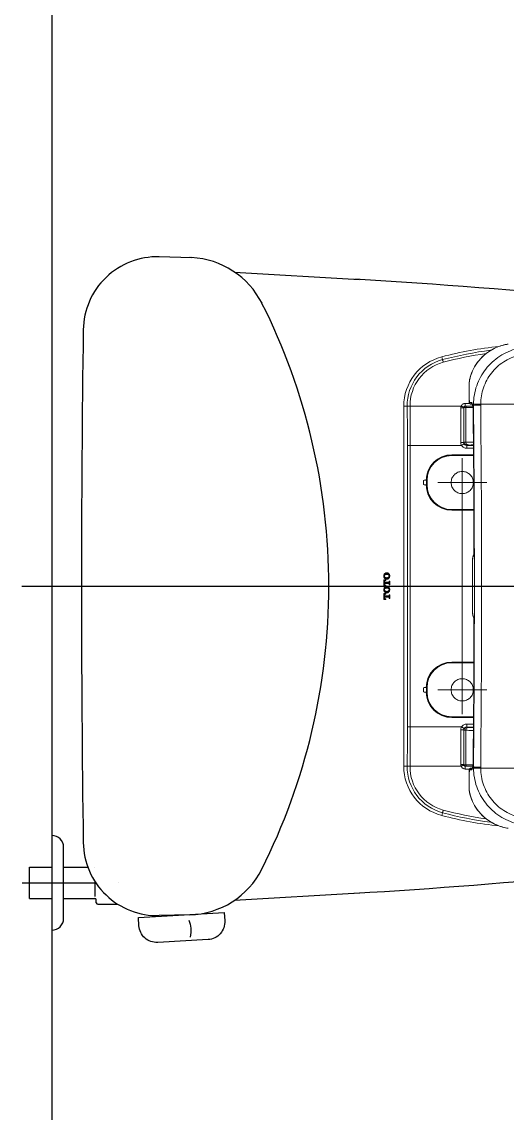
# Model space of a CAD drawing. Header units: millimetres. Extents: x 98197 to 106565, y 53890 to 60222.
# Drawn here: x 103015.8 to 103048.6, y 56477 to 56550.7 of the extents above; entities that cross this region are included whole.
import ezdxf

# ---------------------------------------------------------------- set-up
doc = ezdxf.new("R2010")
doc.units = ezdxf.units.MM
doc.header["$LTSCALE"] = 50
doc.header["$MEASUREMENT"] = 0
for name, pattern in [('CENTER', [2, 1.25, -0.25, 0.25, -0.25]), ('DOT', [0.25, 0, -0.25]), ('HIDDEN', [0.375, 0.25, -0.125])]:
    doc.linetypes.add(name, pattern=pattern)
doc.layers.get('0').update_dxf_attribs({"color": 8, "linetype": 'CONTINUOUS'})
doc.layers.add('00', color=7, linetype='DOT')

msp = doc.modelspace()

# ---------------------------------------------------------------- linework, layer by layer
for p, q in [((103017.857, 56635.566), (103017.857, 56370.566)), ((103017.857, 56536.834), (103017.857, 56485.854)), ((103027.293, 56534.756), (103025.112, 56534.815)), ((103030.198, 56533.778), (103038.629, 56533.281)), ((103015.837, 56512.566), (103094.057, 56512.566)), ((103018.657, 56490.131), (103018.657, 56494.931)), ((103016.357, 56491.481), (103016.357, 56493.581)), ((103016.357, 56493.581), (103017.857, 56493.581)), ((103018.657, 56493.581), (103020.292, 56493.581)), ((103015.857, 56492.531), (103020.829, 56492.531)), ((103020.757, 56492.64), (103020.757, 56491.598)), ((103022.357, 56492.531), (103022.357, 56492.531)), ((103022.357, 56492.531), (103022.357, 56492.531)), ((103022.357, 56492.531), (103022.357, 56492.531)), ((103022.357, 56492.531), (103022.357, 56492.531)), ((103022.357, 56492.531), (103022.357, 56492.531)), ((103022.357, 56492.531), (103022.357, 56492.531)), ((103030.198, 56491.355), (103038.629, 56491.852)), ((103016.357, 56491.481), (103017.857, 56491.481)), ((103018.657, 56491.481), (103020.757, 56491.481)), ((103020.857, 56491.181), (103020.857, 56491.381)), ((103020.957, 56491.081), (103022.324, 56491.081)), ((103027.174, 56490.373), (103025.112, 56490.318)), ((103027.174, 56490.373), (103025.112, 56490.318)), ((103027.174, 56490.373), (103025.112, 56490.318))]:
    msp.add_line(p, q)
at = {"lineweight": 13, "ltscale": 0.3}
for p, q in [((103047.471, 56528.486), (103047.433, 56528.463)), ((103047.468, 56528.505), (103047.507, 56528.51)), ((103047.471, 56528.486), (103047.471, 56528.485)), ((103047.553, 56528.534), (103047.507, 56528.508)), ((103047.507, 56528.508), (103047.508, 56528.507)), ((103048.66, 56528.917), (103048.57, 56528.902)), ((103044.176, 56528.057), (103044.226, 56527.868)), ((103046.022, 56526.239), (103046.023, 56526.253)), ((103046.022, 56526.239), (103046.022, 56524.967)), ((103046.027, 56526.332), (103046.023, 56526.253)), ((103046.029, 56526.188), (103046.028, 56526.105)), ((103046.029, 56526.253), (103046.029, 56526.188)), ((103046.03, 56526.27), (103046.029, 56526.253)), ((103046.026, 56525.575), (103046.025, 56525.481)), ((103041.607, 56524.722), (103041.842, 56524.722)), ((103041.842, 56524.722), (103041.842, 56524.717)), ((103042.036, 56524.727), (103042.036, 56524.732)), ((103045.478, 56524.727), (103042.036, 56524.727)), ((103046.036, 56524.917), (103045.757, 56524.917)), ((103045.757, 56524.727), (103045.757, 56524.917)), ((103045.757, 56524.727), (103046.271, 56524.727)), ((103046.052, 56524.967), (103046.022, 56524.967)), ((103046.053, 56524.968), (103046.154, 56524.969)), ((103046.239, 56524.867), (103046.122, 56524.867)), ((103046.154, 56524.969), (103046.183, 56524.969)), ((103046.256, 56524.807), (103046.261, 56524.786)), ((103046.267, 56524.803), (103046.261, 56524.806)), ((103046.261, 56524.786), (103046.262, 56524.781)), ((103046.262, 56524.781), (103046.269, 56524.744)), ((103046.269, 56524.744), (103046.275, 56524.704)), ((103046.275, 56524.704), (103046.28, 56524.659)), ((103046.315, 56524.841), (103046.315, 56524.85)), ((103046.318, 56524.396), (103046.315, 56524.774)), ((103049.593, 56524.867), (103046.802, 56524.867)), ((103046.803, 56524.8), (103046.802, 56524.867)), ((103045.457, 56524.617), (103045.457, 56522.278)), ((103045.657, 56524.627), (103046.284, 56524.627)), ((103045.657, 56522.278), (103045.657, 56524.627)), ((103045.667, 56522.294), (103045.667, 56524.627)), ((103045.793, 56524.627), (103045.793, 56522.3)), ((103041.86, 56522.077), (103041.86, 56503.057)), ((103041.86, 56522.077), (103045.512, 56522.077)), ((103042.053, 56503.057), (103042.053, 56522.077)), ((103045.685, 56522.177), (103045.512, 56522.077)), ((103045.793, 56522.3), (103045.667, 56522.294)), ((103045.857, 56521.878), (103045.857, 56522.094)), ((103046.316, 56522.078), (103045.857, 56522.078)), ((103045.857, 56521.878), (103046.318, 56521.878)), ((103045.99, 56522.101), (103045.864, 56522.094)), ((103046.112, 56522.303), (103046.169, 56522.304)), ((103046.169, 56522.304), (103046.228, 56522.304)), ((103046.228, 56522.304), (103046.314, 56522.304)), ((103044.857, 56521.442), (103046.257, 56521.442)), ((103044.857, 56521.422), (103046.257, 56521.422)), ((103044.857, 56521.392), (103044.857, 56521.422)), ((103044.857, 56521.392), (103046.257, 56521.392)), ((103046.257, 56521.422), (103046.257, 56521.392)), ((103042.932, 56519.667), (103042.932, 56519.467)), ((103043.132, 56519.717), (103042.982, 56519.717)), ((103043.152, 56519.417), (103043.152, 56519.717)), ((103043.152, 56519.717), (103043.182, 56519.717)), ((103043.182, 56519.417), (103043.182, 56519.717)), ((103042.982, 56519.417), (103043.132, 56519.417)), ((103043.182, 56519.417), (103043.152, 56519.417)), ((103046.257, 56517.742), (103044.857, 56517.742)), ((103044.857, 56517.712), (103044.857, 56517.742)), ((103044.857, 56517.712), (103046.257, 56517.712)), ((103046.257, 56517.692), (103044.857, 56517.692)), ((103046.257, 56517.742), (103046.257, 56517.712)), ((103046.329, 56514.648), (103046.294, 56514.575)), ((103046.337, 56514.692), (103046.302, 56514.619)), ((103046.339, 56514.698), (103046.338, 56514.694)), ((103046.34, 56514.704), (103046.339, 56514.698)), ((103046.375, 56514.769), (103046.374, 56514.836)), ((103046.375, 56514.692), (103046.375, 56514.769)), ((103046.375, 56514.619), (103046.375, 56514.692)), ((103046.255, 56514.295), (103046.256, 56513.966)), ((103046.256, 56513.966), (103046.256, 56513.541)), ((103046.256, 56513.541), (103046.257, 56513.115)), ((103046.257, 56513.115), (103046.257, 56512.69)), ((103046.257, 56512.23), (103046.256, 56511.805)), ((103046.257, 56512.69), (103046.257, 56512.23)), ((103046.257, 56512.567), (103046.259, 56512.567)), ((103046.377, 56512.567), (103046.863, 56512.567)), ((103046.256, 56511.805), (103046.256, 56511.38)), ((103046.294, 56510.558), (103046.329, 56510.485)), ((103046.298, 56510.523), (103046.302, 56510.513)), ((103046.337, 56510.441), (103046.302, 56510.514)), ((103046.337, 56510.441), (103046.337, 56510.442)), ((103046.348, 56510.376), (103046.349, 56510.365)), ((103046.351, 56510.32), (103046.351, 56510.298)), ((103046.374, 56510.297), (103046.375, 56510.364)), ((103046.375, 56510.441), (103046.375, 56510.514)), ((103046.375, 56510.364), (103046.375, 56510.441)), ((103044.857, 56507.442), (103046.257, 56507.442)), ((103044.857, 56507.422), (103046.257, 56507.422)), ((103044.857, 56507.392), (103044.857, 56507.422)), ((103044.857, 56507.392), (103046.257, 56507.392)), ((103046.257, 56507.422), (103046.257, 56507.392)), ((103042.932, 56505.667), (103042.932, 56505.467)), ((103043.132, 56505.717), (103042.982, 56505.717)), ((103043.152, 56505.417), (103043.152, 56505.717)), ((103043.152, 56505.717), (103043.182, 56505.717)), ((103043.182, 56505.417), (103043.182, 56505.717)), ((103042.982, 56505.417), (103043.132, 56505.417)), ((103043.182, 56505.417), (103043.152, 56505.417)), ((103046.257, 56503.742), (103044.857, 56503.742)), ((103044.857, 56503.712), (103044.857, 56503.742)), ((103044.857, 56503.712), (103046.257, 56503.712)), ((103046.257, 56503.692), (103044.857, 56503.692)), ((103046.257, 56503.742), (103046.257, 56503.712)), ((103045.512, 56503.057), (103041.86, 56503.057)), ((103045.512, 56503.057), (103045.685, 56502.956)), ((103045.667, 56502.839), (103045.793, 56502.833)), ((103046.318, 56503.255), (103045.857, 56503.255)), ((103045.857, 56503.039), (103045.857, 56503.255)), ((103045.857, 56503.055), (103046.316, 56503.055)), ((103045.864, 56503.039), (103045.99, 56503.033)), ((103046.169, 56502.829), (103046.112, 56502.83)), ((103046.228, 56502.829), (103046.169, 56502.829)), ((103046.314, 56502.829), (103046.228, 56502.829))]:
    msp.add_line(p, q, dxfattribs=at)
at = {"lineweight": 13}
for p, q in [((103041.607, 56524.722), (103041.607, 56500.412)), ((103045.557, 56503.917), (103045.557, 56521.216)), ((103043.917, 56519.567), (103047.216, 56519.567)), ((103043.917, 56505.567), (103047.216, 56505.567)), ((103045.457, 56502.856), (103045.457, 56500.516)), ((103045.657, 56502.855), (103045.657, 56500.507)), ((103045.667, 56500.507), (103045.667, 56502.839)), ((103045.793, 56502.833), (103045.793, 56500.507)), ((103041.842, 56500.412), (103041.607, 56500.412)), ((103041.842, 56500.416), (103041.842, 56500.412)), ((103042.036, 56500.401), (103042.036, 56500.407)), ((103042.036, 56500.407), (103045.478, 56500.407)), ((103046.284, 56500.507), (103045.657, 56500.507)), ((103046.271, 56500.407), (103045.757, 56500.407)), ((103045.757, 56500.216), (103045.757, 56500.407)), ((103046.262, 56500.352), (103046.261, 56500.347)), ((103046.28, 56500.474), (103046.275, 56500.429)), ((103046.309, 56500.356), (103046.315, 56500.359)), ((103046.315, 56500.359), (103046.318, 56500.737)), ((103046.315, 56500.351), (103046.315, 56500.359)), ((103045.757, 56500.216), (103046.036, 56500.216)), ((103046.022, 56500.167), (103046.052, 56500.167)), ((103046.022, 56498.895), (103046.022, 56500.167)), ((103046.025, 56499.666), (103046.025, 56499.652)), ((103046.025, 56499.652), (103046.026, 56499.558)), ((103046.154, 56500.164), (103046.053, 56500.165)), ((103046.122, 56500.267), (103046.239, 56500.267)), ((103046.183, 56500.164), (103046.154, 56500.164)), ((103046.232, 56500.248), (103046.23, 56500.246)), ((103046.802, 56500.267), (103046.803, 56500.333)), ((103049.593, 56500.267), (103046.803, 56500.267)), ((103046.023, 56498.88), (103046.022, 56498.895)), ((103046.023, 56498.88), (103046.027, 56498.803)), ((103046.028, 56499.028), (103046.029, 56498.945)), ((103046.029, 56498.945), (103046.029, 56498.894)), ((103046.029, 56498.894), (103046.029, 56498.88)), ((103046.029, 56498.88), (103046.03, 56498.863)), ((103044.226, 56497.265), (103044.176, 56497.076)), ((103047.432, 56496.671), (103047.471, 56496.647)), ((103047.507, 56496.623), (103047.468, 56496.628)), ((103047.471, 56496.648), (103047.471, 56496.647)), ((103047.508, 56496.626), (103047.507, 56496.625)), ((103047.507, 56496.625), (103047.553, 56496.599)), ((103048.57, 56496.231), (103048.66, 56496.216))]:
    msp.add_line(p, q, dxfattribs=at)
at = {"linetype": 'CENTER', "lineweight": 13}
for p, q in [((103043.958, 56519.567), (103047.157, 56519.567)), ((103045.557, 56503.967), (103045.557, 56507.167)), ((103043.957, 56505.567), (103047.157, 56505.567))]:
    msp.add_line(p, q, dxfattribs=at)
at = {"linetype": 'ByBlock', "lineweight": 0}
for p, q in [((103040.403, 56512.992), (103040.257, 56512.992)), ((103040.257, 56512.59), (103040.257, 56512.992)), ((103040.304, 56512.878), (103040.257, 56512.925)), ((103040.304, 56513.246), (103040.26, 56513.29)), ((103040.438, 56513.038), (103040.26, 56513.217)), ((103040.329, 56512.927), (103040.264, 56512.992)), ((103040.318, 56513.306), (103040.277, 56513.347)), ((103040.355, 56513.342), (103040.305, 56513.393)), ((103040.382, 56512.947), (103040.337, 56512.992)), ((103040.411, 56513.36), (103040.341, 56513.43)), ((103040.403, 56512.947), (103040.382, 56512.947)), ((103040.479, 56513.365), (103040.389, 56513.456)), ((103040.508, 56513.041), (103040.403, 56513.147)), ((103040.403, 56512.947), (103040.403, 56512.992)), ((103040.446, 56513.036), (103040.445, 56513.038)), ((103040.59, 56513.328), (103040.449, 56513.469)), ((103040.561, 56513.062), (103040.482, 56513.141)), ((103040.652, 56513.339), (103040.535, 56513.457)), ((103040.603, 56513.093), (103040.544, 56513.153)), ((103040.636, 56513.134), (103040.591, 56513.179)), ((103040.668, 56513.249), (103040.595, 56513.322)), ((103040.658, 56513.185), (103040.618, 56513.225)), ((103040.622, 56512.865), (103040.622, 56512.914)), ((103040.668, 56512.914), (103040.622, 56512.914)), ((103040.668, 56512.881), (103040.635, 56512.914)), ((103040.668, 56512.669), (103040.668, 56512.914)), ((103040.363, 56512.745), (103040.257, 56512.851)), ((103040.304, 56512.731), (103040.257, 56512.778)), ((103040.371, 56512.59), (103040.257, 56512.704)), ((103040.297, 56512.59), (103040.257, 56512.63)), ((103040.257, 56512.59), (103040.403, 56512.59)), ((103040.321, 56512.271), (103040.258, 56512.335)), ((103040.308, 56512.359), (103040.268, 56512.399)), ((103040.395, 56512.124), (103040.272, 56512.247)), ((103040.336, 56512.404), (103040.291, 56512.449)), ((103040.304, 56512.837), (103040.304, 56512.871)), ((103040.304, 56512.837), (103040.593, 56512.837)), ((103040.304, 56512.711), (103040.304, 56512.745)), ((103040.304, 56512.745), (103040.593, 56512.745)), ((103040.384, 56512.43), (103040.323, 56512.49)), ((103040.436, 56512.745), (103040.345, 56512.837)), ((103040.479, 56512.113), (103040.348, 56512.245)), ((103040.446, 56512.441), (103040.366, 56512.521)), ((103040.382, 56512.635), (103040.403, 56512.635)), ((103040.403, 56512.631), (103040.399, 56512.635)), ((103040.403, 56512.59), (103040.403, 56512.635)), ((103040.509, 56512.745), (103040.418, 56512.837)), ((103040.525, 56512.435), (103040.419, 56512.542)), ((103040.538, 56512.127), (103040.448, 56512.217)), ((103040.665, 56512.368), (103040.49, 56512.544)), ((103040.583, 56512.745), (103040.492, 56512.837)), ((103040.585, 56512.154), (103040.517, 56512.222)), ((103040.668, 56512.733), (103040.565, 56512.837)), ((103040.622, 56512.19), (103040.572, 56512.241)), ((103040.593, 56512.837), (103040.604, 56512.839)), ((103040.604, 56512.743), (103040.593, 56512.745)), ((103040.604, 56512.839), (103040.613, 56512.845)), ((103040.613, 56512.737), (103040.604, 56512.743)), ((103040.649, 56512.237), (103040.608, 56512.278)), ((103040.613, 56512.845), (103040.619, 56512.854)), ((103040.619, 56512.728), (103040.613, 56512.737)), ((103040.619, 56512.854), (103040.622, 56512.865)), ((103040.622, 56512.717), (103040.619, 56512.728)), ((103040.668, 56512.807), (103040.62, 56512.856)), ((103040.665, 56512.294), (103040.621, 56512.339)), ((103040.622, 56512.669), (103040.622, 56512.717)), ((103040.659, 56512.669), (103040.622, 56512.706)), ((103040.623, 56512.669), (103040.622, 56512.67)), ((103040.622, 56512.669), (103040.668, 56512.669)), ((103040.651, 56512.419), (103040.649, 56512.421)), ((103040.403, 56512.068), (103040.257, 56512.068)), ((103040.257, 56511.667), (103040.257, 56512.068)), ((103040.314, 56511.984), (103040.257, 56512.041)), ((103040.304, 56511.921), (103040.257, 56511.967)), ((103040.329, 56511.822), (103040.257, 56511.894)), ((103040.306, 56511.771), (103040.257, 56511.82)), ((103040.337, 56511.667), (103040.257, 56511.746)), ((103040.264, 56511.667), (103040.257, 56511.673)), ((103040.257, 56511.667), (103040.403, 56511.667)), ((103040.354, 56512.018), (103040.303, 56512.068)), ((103040.304, 56511.913), (103040.304, 56511.947)), ((103040.304, 56511.913), (103040.593, 56511.913)), ((103040.304, 56511.788), (103040.304, 56511.822)), ((103040.304, 56511.822), (103040.593, 56511.822)), ((103040.402, 56511.822), (103040.311, 56511.913)), ((103040.403, 56511.674), (103040.363, 56511.714)), ((103040.403, 56512.042), (103040.377, 56512.068)), ((103040.403, 56512.023), (103040.382, 56512.023)), ((103040.382, 56511.712), (103040.403, 56511.712)), ((103040.476, 56511.822), (103040.385, 56511.913)), ((103040.403, 56512.023), (103040.403, 56512.068)), ((103040.403, 56511.667), (103040.403, 56511.712)), ((103040.549, 56511.822), (103040.458, 56511.913)), ((103040.668, 56511.776), (103040.531, 56511.913)), ((103040.593, 56511.913), (103040.604, 56511.915)), ((103040.604, 56511.82), (103040.593, 56511.822)), ((103040.668, 56511.849), (103040.603, 56511.915)), ((103040.604, 56511.915), (103040.613, 56511.922)), ((103040.613, 56511.813), (103040.604, 56511.82)), ((103040.613, 56511.922), (103040.619, 56511.931)), ((103040.619, 56511.804), (103040.613, 56511.813)), ((103040.619, 56511.931), (103040.622, 56511.942)), ((103040.622, 56511.793), (103040.619, 56511.804)), ((103040.668, 56511.99), (103040.622, 56511.99)), ((103040.622, 56511.942), (103040.622, 56511.99)), ((103040.668, 56511.923), (103040.622, 56511.97)), ((103040.622, 56511.745), (103040.622, 56511.793)), ((103040.625, 56511.745), (103040.622, 56511.749)), ((103040.622, 56511.745), (103040.668, 56511.745)), ((103040.668, 56511.745), (103040.668, 56511.99))]:
    msp.add_line(p, q, dxfattribs=at)
at = {"lineweight": 13, "ltscale": 0.3}
for points in [[(103047.433, 56528.463), (103047.306, 56528.379), (103047.177, 56528.285), (103047.044, 56528.177), (103046.912, 56528.056), (103046.788, 56527.927), (103046.672, 56527.793), (103046.565, 56527.654), (103046.47, 56527.515), (103046.386, 56527.377), (103046.313, 56527.241), (103046.25, 56527.109), (103046.196, 56526.982), (103046.151, 56526.859), (103046.113, 56526.741), (103046.082, 56526.629), (103046.057, 56526.523), (103046.039, 56526.423), (103046.027, 56526.332)], [(103047.507, 56528.508), (103047.495, 56528.501), (103047.483, 56528.493), (103047.471, 56528.486)], [(103048.57, 56528.902), (103048.473, 56528.883), (103048.371, 56528.86), (103048.263, 56528.831), (103048.15, 56528.797), (103048.034, 56528.757), (103047.915, 56528.711), (103047.795, 56528.658), (103047.674, 56528.599), (103047.553, 56528.534)], [(103046.232, 56524.886), (103046.231, 56524.886), (103046.229, 56524.889), (103046.23, 56524.888), (103046.232, 56524.884), (103046.235, 56524.878), (103046.238, 56524.869), (103046.242, 56524.857), (103046.247, 56524.843), (103046.251, 56524.826), (103046.256, 56524.807)], [(103046.28, 56524.659), (103046.285, 56524.612), (103046.289, 56524.562), (103046.292, 56524.509), (103046.294, 56524.455), (103046.296, 56524.396)], [(103046.296, 56524.396), (103046.305, 56523.403), (103046.314, 56522.32), (103046.322, 56521.238), (103046.33, 56520.155), (103046.336, 56519.072), (103046.341, 56517.989), (103046.346, 56516.905), (103046.349, 56515.822), (103046.351, 56514.836)], [(103046.261, 56514.432), (103046.259, 56514.398), (103046.257, 56514.362), (103046.256, 56514.325), (103046.255, 56514.295)], [(103046.273, 56514.522), (103046.269, 56514.494), (103046.265, 56514.465), (103046.261, 56514.432)], [(103046.302, 56514.62), (103046.298, 56514.611), (103046.291, 56514.591), (103046.284, 56514.57), (103046.278, 56514.547), (103046.273, 56514.522)], [(103046.338, 56514.694), (103046.337, 56514.693), (103046.337, 56514.691), (103046.337, 56514.691)], [(103046.349, 56514.768), (103046.347, 56514.751), (103046.346, 56514.737), (103046.344, 56514.724), (103046.342, 56514.714), (103046.34, 56514.704)], [(103046.351, 56514.836), (103046.351, 56514.813), (103046.35, 56514.792), (103046.349, 56514.771), (103046.349, 56514.768)], [(103046.256, 56511.38), (103046.256, 56510.954), (103046.255, 56510.838)], [(103046.255, 56510.838), (103046.256, 56510.808), (103046.257, 56510.771), (103046.259, 56510.735), (103046.261, 56510.701)], [(103046.261, 56510.701), (103046.265, 56510.669), (103046.269, 56510.639), (103046.273, 56510.611)], [(103046.273, 56510.611), (103046.278, 56510.586), (103046.284, 56510.563), (103046.291, 56510.542), (103046.298, 56510.523)], [(103046.337, 56510.442), (103046.337, 56510.441), (103046.338, 56510.438), (103046.339, 56510.433), (103046.341, 56510.427)], [(103046.341, 56510.427), (103046.342, 56510.419), (103046.344, 56510.41), (103046.345, 56510.4), (103046.347, 56510.388), (103046.348, 56510.376)], [(103046.349, 56510.365), (103046.349, 56510.362), (103046.35, 56510.341), (103046.351, 56510.32)]]:
    msp.add_lwpolyline(points, dxfattribs=at)
at = {"lineweight": 13}
for points in [[(103046.351, 56510.297), (103046.349, 56509.311), (103046.346, 56508.228), (103046.341, 56507.144), (103046.336, 56506.061), (103046.33, 56504.978), (103046.322, 56503.895), (103046.314, 56502.813), (103046.305, 56501.73), (103046.296, 56500.737)], [(103046.275, 56500.429), (103046.269, 56500.389), (103046.262, 56500.352)], [(103046.296, 56500.737), (103046.294, 56500.678), (103046.292, 56500.624), (103046.289, 56500.571), (103046.285, 56500.521), (103046.28, 56500.474)], [(103046.242, 56500.275), (103046.238, 56500.263), (103046.234, 56500.255), (103046.232, 56500.248)], [(103046.251, 56500.306), (103046.247, 56500.29), (103046.242, 56500.275)], [(103046.261, 56500.347), (103046.256, 56500.325), (103046.251, 56500.306)], [(103046.027, 56498.803), (103046.039, 56498.713), (103046.056, 56498.614), (103046.08, 56498.509), (103046.111, 56498.397), (103046.149, 56498.28), (103046.194, 56498.157), (103046.247, 56498.03), (103046.31, 56497.898), (103046.383, 56497.761), (103046.467, 56497.623), (103046.562, 56497.483), (103046.669, 56497.343), (103046.785, 56497.209), (103046.91, 56497.08), (103047.042, 56496.958), (103047.175, 56496.85), (103047.305, 56496.755), (103047.432, 56496.671)], [(103047.471, 56496.647), (103047.483, 56496.64), (103047.495, 56496.633), (103047.507, 56496.625)], [(103047.553, 56496.599), (103047.674, 56496.534), (103047.795, 56496.475), (103047.915, 56496.422), (103048.034, 56496.376), (103048.15, 56496.336), (103048.263, 56496.302), (103048.371, 56496.273), (103048.473, 56496.25), (103048.57, 56496.231)]]:
    msp.add_lwpolyline(points, dxfattribs=at)
msp.add_lwpolyline([(103028.4, 56488.697), (103025.008, 56488.504, -0.414214), (103023.742, 56489.634), (103023.71, 56490.196), (103029.498, 56490.525), (103029.53, 56489.963, -0.414214)], format="xyb", close=True)
at = {"linetype": 'HIDDEN', "lineweight": 0, "ltscale": 30}
for centre in [(103045.557, 56519.567), (103045.557, 56505.567)]:
    msp.add_circle(centre, 0.75, dxfattribs=at)
for centre, radius, start, end in [((103024.981, 56529.816), 5, 88.49365, 179.17981), ((103024.981, 56529.816), 5, 88.49365, 179.17981), ((103024.981, 56529.816), 5, 88.49365, 179.17981), ((103027.01, 56529.106), 5.656, 88.08404, 88.33552), ((103027.01, 56529.106), 5.656, 88.08404, 88.33552), ((103027.01, 56529.106), 5.656, 88.08404, 88.33552), ((103027.017, 56529.129), 5.634, 26.82849, 87.19272), ((103015.082, 56133.975), 400, 81.8702, 86.67009), ((102993.924, 56512.581), 42.633, 359.97321, 26.60163), ((104229.919, 56512.567), 1210.061, 179.179813, 180.820194), ((102993.962, 56512.565), 42.595, 333.34921, 359.99472), ((103017.857, 56494.931), 0.8, 0, 90), ((103024.981, 56495.317), 5, 180.82019, 271.50635), ((103015.082, 56891.158), 400, 273.32991, 277.93357), ((103020.757, 56493.681), 0.1, 270, 278.51739), ((103027.027, 56495.971), 5.6, 271.50635, 333.34993), ((103020.757, 56491.381), 0.1, 0, 90), ((103020.957, 56491.181), 0.1, 180, 270), ((103017.857, 56490.131), 0.8, 270, 0)]:
    msp.add_arc(centre, radius, start, end)
at = {"lineweight": 13, "ltscale": 0.3}
for centre, radius, start, end in [((103050.562, 56503.887), 25, 95.79979, 104.8004), ((103050.563, 56504.209), 24.492, 97.25789, 104.99371), ((103049.553, 56525.038), 4.028, 120.52325, 121.12794), ((103049.021, 56526.347), 2.593, 97.81676, 99.59691), ((103045.057, 56524.722), 3.45, 104.8004, 180), ((103045.058, 56524.761), 3.216, 104.98576, 180.70992), ((103045.058, 56524.771), 3.022, 104.99734, 180.74782), ((103050.562, 56504.221), 24.297, 98.02686, 104.99549), ((103046.791, 56526.235), 0.769, 176.22518, 178.6522), ((103050.285, 56525.471), 4.263, 180.04888, 186.03567), ((103050.522, 56525.466), 4.497, 179.81591, 180.53408), ((103251.411, 56524.764), 205.387, 179.62611, 179.77383), ((103050.533, 56525.466), 4.508, 180.53405, 181.25288), ((102841.246, 56522.077), 200.614, 359.99987, 0.75394), ((102839.841, 56522.077), 202.212, 359.99973, 0.75061), ((103045.757, 56524.627), 0.1, 90, 180), ((103046.122, 56524.967), 0.1, 180, 270), ((103050.606, 56525.469), 4.581, 181.26418, 184.835), ((103050.681, 56525.474), 4.656, 184.82471, 186.24573), ((103050.438, 56525.486), 4.417, 186.01975, 186.7547), ((103045.117, 56524.572), 1.167, 11.58011, 13.26044), ((103044.545, 56521.885), 3.388, 58.49897, 59.44872), ((103050.349, 56524.799), 4.034, 179.3951, 180.35434), ((101813.31, 56512.602), 1233.553, 359.998375, 0.566589), ((101838.502, 56512.575), 1207.853, 0.107267, 0.560812), ((101842.117, 56512.568), 1204.26, 0.107891, 0.562762), ((103045.855, 56522.278), 0.397, 180.0074, 210.38796), ((103045.488, 56548.135), 25.857, 269.93139, 270.31707), ((103045.857, 56522.294), 0.199, 180.0133, 186.07998), ((103045.857, 56522.278), 0.2, 180.0024, 183.37203), ((103045.858, 56522.278), 0.201, 183.37101, 186.72675), ((103045.859, 56522.294), 0.202, 186.07404, 192.00403), ((103045.858, 56522.278), 0.2, 186.73548, 196.81527), ((103045.857, 56522.294), 0.2, 192.02001, 270.00375), ((103045.681, 56521.841), 0.454, 91.88205, 92.1234), ((103045.858, 56522.279), 0.201, 196.8496, 210.26342), ((103045.857, 56522.278), 0.2, 210.28548, 250.09415), ((103044.857, 56519.717), 1.725, 90, 180), ((103044.857, 56519.717), 1.705, 90, 180), ((103044.857, 56519.717), 1.675, 90, 180), ((103046.257, 56519.717), 1.725, 87.88336, 90), ((103046.257, 56519.717), 1.705, 87.86282, 90), ((103046.257, 56519.717), 1.675, 87.81542, 90), ((103042.982, 56519.667), 0.05, 90, 180), ((103042.982, 56519.467), 0.05, 180, 270), ((103044.857, 56519.417), 1.725, 180, 270), ((103044.857, 56519.417), 1.705, 180, 270), ((103044.857, 56519.417), 1.675, 180, 270), ((103046.257, 56519.417), 1.675, 270, 272.90537), ((103046.257, 56519.417), 1.705, 270, 272.8579), ((103046.257, 56519.417), 1.725, 270, 272.8357), ((103046.411, 56514.656), 0.0827, 154.29257, 159.53913), ((103045.544, 56514.822), 0.809, 354.46163, 355.64054), ((103045.316, 56514.834), 1.037, 359.62144, 0.0912), ((103045.486, 56510.307), 0.867, 3.82327, 4.31408), ((103044.857, 56505.717), 1.725, 90, 180), ((103044.857, 56505.717), 1.705, 90, 180), ((103044.857, 56505.717), 1.675, 90, 180), ((103046.257, 56505.717), 1.725, 87.1643, 90), ((103046.257, 56505.717), 1.705, 87.1421, 90), ((103046.257, 56505.717), 1.675, 87.09463, 90), ((103042.982, 56505.667), 0.05, 90, 180), ((103042.982, 56505.467), 0.05, 180, 270), ((103044.857, 56505.417), 1.725, 180, 270), ((103044.857, 56505.417), 1.705, 180, 270), ((103044.857, 56505.417), 1.675, 180, 270), ((103046.257, 56505.417), 1.675, 270, 272.18458), ((103046.257, 56505.417), 1.705, 270, 272.13718), ((103046.257, 56505.417), 1.725, 270, 272.11663), ((103045.855, 56502.855), 0.397, 149.61204, 179.9926), ((103045.859, 56502.855), 0.201, 163.2195, 179.95548), ((103045.856, 56502.839), 0.198, 175.56725, 179.99233), ((103045.857, 56502.839), 0.2, 90.00023, 175.60745), ((103045.858, 56502.854), 0.201, 149.73658, 163.1504), ((103045.857, 56502.855), 0.2, 109.90585, 149.71452)]:
    msp.add_arc(centre, radius, start, end, dxfattribs=at)
at = {"lineweight": 13}
for centre, radius, start, end in [((101807.448, 56512.56), 1239.415, 359.434754, 0.000282), ((101837.75, 56512.563), 1208.605, 359.439329, 359.892592), ((101842.847, 56512.561), 1203.529, 359.4371, 359.892247), ((102841.61, 56503.054), 200.25, 359.24538, 0.00081), ((102839.728, 56503.056), 202.325, 359.2496, 0.00006), ((103045.057, 56500.412), 3.45, 180, 255.1996), ((103045.058, 56500.372), 3.216, 179.29008, 255.01424), ((103045.058, 56500.362), 3.022, 179.25218, 255.00266), ((103045.757, 56500.507), 0.1, 180, 270), ((103044.549, 56503.241), 3.379, 300.43187, 301.38283), ((103050.349, 56500.335), 4.034, 179.76557, 180.72481), ((103046.122, 56500.167), 0.1, 90, 180), ((103050.227, 56499.665), 4.205, 174.68572, 179.98605), ((103050.529, 56499.667), 4.504, 178.74681, 180.01529), ((103050.606, 56499.664), 4.581, 175.165, 178.73582), ((103050.414, 56499.65), 4.392, 173.24325, 174.7184), ((103050.679, 56499.659), 4.654, 174.46565, 175.17547), ((103050.683, 56499.659), 4.658, 173.75444, 174.46568), ((103046.285, 56500.167), 0.102, 165.25692, 181.65546), ((103046.285, 56500.167), 0.102, 149.49837, 165.23558), ((103045.046, 56500.577), 1.24, 346.78885, 348.37059), ((103045.075, 56500.57), 1.21, 348.41393, 349.35711), ((103046.746, 56498.897), 0.723, 181.28411, 182.60901), ((103247.237, 56500.347), 201.213, 180.22464, 180.37543), ((103050.562, 56520.912), 24.297, 255.00451, 261.97291), ((103050.562, 56521.247), 25, 255.1996, 264.20017), ((103050.562, 56520.922), 24.491, 255.00608, 262.74206), ((103049.553, 56500.096), 4.028, 238.87206, 239.47675)]:
    msp.add_arc(centre, radius, start, end, dxfattribs=at)
at = {"linetype": 'ByBlock', "lineweight": 0}
for centre, major_axis, start_param, end_param in [((103040.505, 56513.255), (0.248, 0), 2.859057, 3.15154), ((103040.505, 56513.251), (0.248, 0), 3.131738, 3.424184), ((103040.502, 56513.256), (0.245, 0), 2.563839, 2.859106), ((103040.502, 56513.25), (-0.245, 0), 0.282539, 0.577753), ((103040.466, 56513.279), (0.201, 0), 2.236602, 2.564209), ((103040.466, 56513.227), (0.201, 0), 3.718812, 4.046604), ((103040.413, 56513.255), (0.109, 0), 2.853869, 3.157026), ((103040.413, 56513.251), (-0.109, 0), 6.267838, 6.571024), ((103040.385, 56512.871), (-0.0813, 0), 5.975056, 6.282293), ((103040.411, 56513.255), (-0.107, 0), 5.688291, 5.99517), ((103040.411, 56513.251), (-0.107, 0), 0.288126, 0.594999), ((103040.384, 56512.871), (-0.0802, 0), 5.664091, 5.974853), ((103040.383, 56512.872), (-0.0789, 0), 5.350033, 5.664162), ((103040.41, 56513.256), (0.106, 0), 2.236653, 2.546777), ((103040.41, 56513.25), (-0.106, 0), 0.594921, 0.90502), ((103040.382, 56512.873), (0.0776, 0), 1.890812, 2.208381), ((103040.464, 56513.282), (-0.197, 0), 5.046607, 5.378115), ((103040.464, 56513.224), (0.197, 0), 4.046639, 4.378158), ((103040.409, 56513.257), (0.104, 0), 1.923278, 2.236533), ((103040.409, 56513.249), (0.104, 0), 4.046713, 4.360002), ((103040.382, 56512.874), (-0.0768, 0), 4.712499, 5.032231), ((103040.463, 56513.116), (0.261, 0), 1.571037, 1.922241), ((103040.463, 56513.389), (-0.26, 0), 1.218618, 1.570788), ((103040.463, 56513.283), (0.195, 0), 1.570869, 1.90482), ((103040.463, 56513.222), (0.195, 0), 4.378352, 4.712317), ((103040.463, 56513.283), (-0.195, 0), 4.37826, 4.712211), ((103040.463, 56513.116), (0.261, 0), 1.219564, 1.570349), ((103040.463, 56513.389), (-0.261, 0), 1.571011, 1.922762), ((103040.463, 56513.222), (-0.195, 0), 1.570974, 1.904939), ((103040.462, 56513.282), (0.197, 0), 0.904966, 1.236474), ((103040.462, 56513.224), (0.197, 0), 5.046725, 5.378243), ((103040.517, 56513.257), (0.104, 0), 0.905024, 1.218692), ((103040.517, 56513.249), (0.104, 0), 5.064399, 5.378101), ((103040.516, 56513.256), (-0.106, 0), 3.736449, 4.046594), ((103040.516, 56513.25), (-0.106, 0), 2.23651, 2.546631), ((103040.459, 56513.278), (-0.202, 0), 3.720285, 4.046006), ((103040.459, 56513.228), (-0.202, 0), 2.237158, 2.563065), ((103040.514, 56513.255), (-0.107, 0), 3.429628, 3.736528), ((103040.514, 56513.251), (-0.107, 0), 2.546553, 2.853448), ((103040.513, 56513.255), (0.109, 0), 6.266912, 6.57121), ((103040.513, 56513.251), (0.109, 0), 5.995046, 6.299372), ((103040.422, 56513.256), (-0.246, 0), 3.424443, 3.718013), ((103040.422, 56513.25), (0.246, 0), 5.706765, 6.000283), ((103040.42, 56513.255), (-0.248, 0), 3.132029, 3.423949), ((103040.42, 56513.251), (0.248, 0), 6.000774, 6.292656), ((103040.505, 56512.332), (0.248, 0), 2.859012, 3.151464), ((103040.505, 56512.327), (0.248, 0), 3.131721, 3.424174), ((103040.502, 56512.332), (-0.245, 0), 5.705432, 6.000656), ((103040.502, 56512.326), (-0.245, 0), 0.282529, 0.577753), ((103040.466, 56512.355), (0.201, 0), 2.236607, 2.56424), ((103040.466, 56512.303), (-0.201, 0), 0.577219, 0.905012), ((103040.385, 56512.711), (-0.0813, 0), 0.001107, 0.308297), ((103040.413, 56512.331), (0.109, 0), 2.853823, 3.156982), ((103040.413, 56512.328), (0.109, 0), 3.126176, 3.429339), ((103040.384, 56512.711), (-0.0802, 0), 0.3085, 0.619218), ((103040.411, 56512.331), (-0.107, 0), 5.688259, 5.995127), ((103040.411, 56512.327), (-0.107, 0), 0.288038, 0.594915), ((103040.383, 56512.71), (0.0789, 0), 3.760739, 4.074825), ((103040.41, 56512.332), (0.106, 0), 2.236634, 2.546744), ((103040.41, 56512.326), (0.106, 0), 3.73643, 4.046548), ((103040.382, 56512.709), (0.0776, 0), 4.074885, 4.392413), ((103040.464, 56512.358), (0.197, 0), 1.905021, 2.236533), ((103040.464, 56512.301), (0.197, 0), 4.046639, 4.378158), ((103040.409, 56512.333), (-0.104, 0), 5.064861, 5.378108), ((103040.409, 56512.325), (0.104, 0), 4.046665, 4.359926), ((103040.382, 56512.709), (0.0768, 0), 4.392587, 4.712279), ((103040.463, 56512.194), (-0.26, 0), 4.712376, 5.064639), ((103040.463, 56512.465), (0.26, 0), 4.360066, 4.712425), ((103040.463, 56512.36), (0.195, 0), 1.570869, 1.904827), ((103040.463, 56512.36), (0.195, 0), 1.236661, 1.570618), ((103040.463, 56512.193), (-0.261, 0), 4.360351, 4.712196), ((103040.463, 56512.465), (-0.26, 0), 1.570966, 1.922907), ((103040.462, 56512.358), (-0.197, 0), 4.046548, 4.37806), ((103040.462, 56512.301), (-0.197, 0), 1.905132, 2.23665), ((103040.517, 56512.334), (0.104, 0), 0.905041, 1.218702), ((103040.517, 56512.325), (0.104, 0), 5.064474, 5.378149), ((103040.516, 56512.332), (0.106, 0), 0.594889, 0.905021), ((103040.516, 56512.326), (0.106, 0), 5.378167, 5.688308), ((103040.459, 56512.354), (-0.202, 0), 3.720255, 4.046002), ((103040.459, 56512.304), (0.202, 0), 5.37875, 5.704657), ((103040.514, 56512.331), (-0.107, 0), 3.429671, 3.73656), ((103040.514, 56512.327), (0.107, 0), 5.688229, 5.995128), ((103040.513, 56512.331), (-0.109, 0), 3.125364, 3.429663), ((103040.513, 56512.328), (0.109, 0), 5.995138, 6.299441), ((103040.422, 56512.332), (0.246, 0), 0.282893, 0.576421), ((103040.422, 56512.327), (0.246, 0), 5.706765, 6.000292), ((103040.42, 56512.332), (-0.248, 0), 3.132105, 3.423994), ((103040.42, 56512.327), (-0.248, 0), 2.859191, 3.15108), ((103040.385, 56511.947), (-0.0814, 0), 5.974897, 6.282079), ((103040.385, 56511.788), (0.0813, 0), 3.142728, 3.449912), ((103040.384, 56511.948), (-0.0802, 0), 5.663982, 5.974694), ((103040.384, 56511.787), (-0.0802, 0), 0.308523, 0.619235), ((103040.383, 56511.948), (-0.0789, 0), 5.349967, 5.664053), ((103040.383, 56511.787), (0.0789, 0), 3.760756, 4.074837), ((103040.382, 56511.949), (-0.0776, 0), 5.032375, 5.349908), ((103040.382, 56511.786), (0.0776, 0), 4.074897, 4.392419), ((103040.382, 56511.95), (0.0768, 0), 1.570906, 1.890608), ((103040.382, 56511.785), (0.0768, 0), 4.392593, 4.712279), ((103040.463, 56512.299), (0.195, 0), 4.378352, 4.712317), ((103040.463, 56512.299), (-0.195, 0), 1.570974, 1.904939)]:
    msp.add_ellipse(centre, major_axis=major_axis, ratio=0.955025, start_param=start_param, end_param=end_param, dxfattribs=at)
at = {"lineweight": 13, "ltscale": 0.3}
for points, knots in [([(103047.471, 56528.485), (103047.272, 56528.365), (103046.911, 56528.087), (103046.489, 56527.58), (103046.245, 56527.12), (103046.115, 56526.754), (103046.07, 56526.574), (103046.054, 56526.486)], [0, 0, 0, 0, 0.277159, 0.537415, 0.779669, 0.893053, 1, 1, 1, 1]), ([(103046.315, 56524.85), (103046.318, 56525.063), (103046.357, 56525.491), (103046.519, 56526.114), (103046.779, 56526.704), (103047.133, 56527.243), (103047.571, 56527.717), (103048.081, 56528.113), (103048.649, 56528.42), (103049.056, 56528.561), (103049.264, 56528.614)], [0, 0, 0, 0, 0.124785, 0.249579, 0.374546, 0.499445, 0.624728, 0.749483, 0.874816, 1, 1, 1, 1]), ([(103048.589, 56528.904), (103048.505, 56528.89), (103048.129, 56528.809), (103047.767, 56528.66), (103047.508, 56528.507)], [0, 0, 0, 0, 0.220009, 1, 1, 1, 1]), ([(103044.276, 56527.691), (103044.266, 56527.728), (103044.249, 56527.787), (103044.233, 56527.846), (103044.226, 56527.868)], [0, 0, 0, 0, 0.631437, 1, 1, 1, 1]), ([(103049.384, 56528.169), (103049.202, 56528.121), (103048.845, 56528), (103048.346, 56527.731), (103047.899, 56527.384), (103047.515, 56526.969), (103047.205, 56526.496), (103046.978, 56525.978), (103046.837, 56525.43), (103046.806, 56525.054), (103046.803, 56524.867)], [0, 0, 0, 0, 0.125113, 0.250177, 0.375216, 0.500199, 0.625149, 0.750111, 0.875041, 1, 1, 1, 1]), ([(103046.024, 56526.285), (103046.025, 56526.295), (103046.028, 56526.335), (103046.034, 56526.375), (103046.039, 56526.406)], [0, 0, 0, 0, 0.235718, 1, 1, 1, 1]), ([(103046.039, 56526.392), (103046.038, 56526.381), (103046.033, 56526.341), (103046.03, 56526.3), (103046.03, 56526.27)], [0, 0, 0, 0, 0.267854, 1, 1, 1, 1]), ([(103046.054, 56526.486), (103046.052, 56526.478), (103046.047, 56526.447), (103046.042, 56526.416), (103046.039, 56526.392)], [0, 0, 0, 0, 0.256786, 1, 1, 1, 1]), ([(103041.842, 56524.722), (103041.851, 56524.723), (103041.875, 56524.725), (103041.918, 56524.728), (103041.974, 56524.73), (103042.015, 56524.731), (103042.036, 56524.731)], [0, 0, 0, 0, 0.134751, 0.370528, 0.676532, 1, 1, 1, 1]), ([(103042.036, 56524.727), (103042.014, 56524.726), (103041.974, 56524.725), (103041.918, 56524.723), (103041.875, 56524.721), (103041.851, 56524.718), (103041.842, 56524.717)], [0, 0, 0, 0, 0.332276, 0.629404, 0.860066, 1, 1, 1, 1]), ([(103045.757, 56524.917), (103045.728, 56524.917), (103045.668, 56524.908), (103045.586, 56524.868), (103045.519, 56524.807), (103045.489, 56524.754), (103045.478, 56524.727)], [0, 0, 0, 0, 0.250103, 0.50016, 0.75013, 1, 1, 1, 1]), ([(103045.664, 56524.663), (103045.664, 56524.663), (103045.662, 56524.663), (103045.66, 56524.663), (103045.655, 56524.664), (103045.646, 56524.666), (103045.63, 56524.671), (103045.607, 56524.679), (103045.579, 56524.688), (103045.548, 56524.7), (103045.514, 56524.713), (103045.49, 56524.722), (103045.478, 56524.727)], [0, 0, 0, 0, 0.006558, 0.021515, 0.045534, 0.07859, 0.170585, 0.294294, 0.445031, 0.617282, 0.804842, 1, 1, 1, 1]), ([(103045.667, 56524.627), (103045.667, 56524.64), (103045.672, 56524.666), (103045.694, 56524.699), (103045.726, 56524.721), (103045.752, 56524.727), (103045.765, 56524.727)], [0, 0, 0, 0, 0.251765, 0.5025, 0.75177, 1, 1, 1, 1]), ([(103045.892, 56524.727), (103045.879, 56524.727), (103045.853, 56524.721), (103045.82, 56524.699), (103045.799, 56524.666), (103045.793, 56524.64), (103045.793, 56524.627)], [0, 0, 0, 0, 0.24823, 0.4975, 0.748235, 1, 1, 1, 1]), ([(103046.053, 56524.968), (103046.052, 56524.942), (103046.073, 56524.889), (103046.126, 56524.867), (103046.151, 56524.867)], [0, 0, 0, 0, 0.503215, 1, 1, 1, 1]), ([(103046.154, 56524.969), (103046.154, 56524.957), (103046.161, 56524.933), (103046.187, 56524.897), (103046.217, 56524.88), (103046.236, 56524.873)], [0, 0, 0, 0, 0.277812, 0.531206, 1, 1, 1, 1]), ([(103046.183, 56524.969), (103046.192, 56524.969), (103046.207, 56524.959), (103046.22, 56524.939), (103046.226, 56524.925), (103046.229, 56524.918)], [0, 0, 0, 0, 0.378119, 0.652607, 1, 1, 1, 1]), ([(103046.183, 56524.969), (103046.183, 56524.952), (103046.191, 56524.915), (103046.218, 56524.888), (103046.234, 56524.879)], [0, 0, 0, 0, 0.484304, 1, 1, 1, 1]), ([(103046.229, 56524.918), (103046.232, 56524.912), (103046.241, 56524.887), (103046.248, 56524.86), (103046.253, 56524.839)], [0, 0, 0, 0, 0.215137, 1, 1, 1, 1]), ([(103046.261, 56524.806), (103046.262, 56524.8), (103046.267, 56524.774), (103046.271, 56524.749), (103046.274, 56524.729)], [0, 0, 0, 0, 0.236271, 1, 1, 1, 1]), ([(103046.274, 56524.729), (103046.275, 56524.722), (103046.279, 56524.693), (103046.282, 56524.665), (103046.285, 56524.643)], [0, 0, 0, 0, 0.239936, 1, 1, 1, 1]), ([(103046.315, 56524.85), (103046.322, 56524.851), (103046.342, 56524.854), (103046.399, 56524.86), (103046.5, 56524.864), (103046.643, 56524.867), (103046.748, 56524.867), (103046.803, 56524.867)], [0, 0, 0, 0, 0.045921, 0.120409, 0.353195, 0.666289, 1, 1, 1, 1]), ([(103046.315, 56524.774), (103046.317, 56524.774), (103046.328, 56524.777), (103046.339, 56524.778), (103046.348, 56524.78)], [0, 0, 0, 0, 0.183909, 1, 1, 1, 1]), ([(103046.348, 56524.78), (103046.374, 56524.783), (103046.435, 56524.788), (103046.586, 56524.796), (103046.712, 56524.799), (103046.803, 56524.8)], [0, 0, 0, 0, 0.167896, 0.403801, 1, 1, 1, 1]), ([(103045.457, 56524.617), (103045.47, 56524.617), (103045.496, 56524.617), (103045.533, 56524.618), (103045.567, 56524.619), (103045.597, 56524.62), (103045.622, 56524.621), (103045.638, 56524.622), (103045.648, 56524.624), (103045.653, 56524.625), (103045.656, 56524.625), (103045.657, 56524.626), (103045.657, 56524.627)], [0, 0, 0, 0, 0.194154, 0.3812, 0.55337, 0.704363, 0.828476, 0.920902, 0.954134, 0.978289, 0.993351, 1, 1, 1, 1]), ([(103046.285, 56524.643), (103046.286, 56524.623), (103046.294, 56524.542), (103046.297, 56524.459), (103046.297, 56524.397)], [0, 0, 0, 0, 0.237758, 1, 1, 1, 1]), ([(103046.296, 56524.396), (103046.296, 56524.396), (103046.296, 56524.397), (103046.297, 56524.397), (103046.297, 56524.397)], [0, 0, 0, 0, 0.314601, 1, 1, 1, 1]), ([(103045.512, 56522.077), (103045.53, 56522.047), (103045.572, 56521.991), (103045.656, 56521.927), (103045.753, 56521.887), (103045.823, 56521.878), (103045.857, 56521.878)], [0, 0, 0, 0, 0.25, 0.5, 0.75, 1, 1, 1, 1]), ([(103045.657, 56522.278), (103045.657, 56522.278), (103045.657, 56522.278), (103045.656, 56522.278), (103045.653, 56522.278), (103045.651, 56522.278), (103045.647, 56522.278), (103045.64, 56522.278), (103045.635, 56522.278), (103045.632, 56522.278)], [0, 0, 0, 0, 0.016165, 0.064156, 0.143693, 0.254448, 0.396086, 0.568134, 1, 1, 1, 1]), ([(103045.657, 56522.294), (103045.657, 56522.294), (103045.658, 56522.294), (103045.659, 56522.294), (103045.662, 56522.294), (103045.664, 56522.294), (103045.665, 56522.294)], [0, 0, 0, 0, 0.065073, 0.252885, 0.564608, 1, 1, 1, 1]), ([(103045.864, 56522.094), (103045.838, 56522.094), (103045.786, 56522.105), (103045.721, 56522.149), (103045.677, 56522.216), (103045.667, 56522.268), (103045.667, 56522.294)], [0, 0, 0, 0, 0.248197, 0.497433, 0.748193, 1, 1, 1, 1]), ([(103045.793, 56522.3), (103045.807, 56522.301), (103045.844, 56522.302), (103045.95, 56522.303), (103046.042, 56522.303), (103046.112, 56522.303)], [0, 0, 0, 0, 0.127595, 0.343525, 1, 1, 1, 1]), ([(103045.793, 56522.3), (103045.794, 56522.276), (103045.803, 56522.223), (103045.847, 56522.155), (103045.914, 56522.111), (103045.966, 56522.101), (103045.99, 56522.101)], [0, 0, 0, 0, 0.241776, 0.502489, 0.761629, 1, 1, 1, 1]), ([(103045.864, 56522.094), (103045.863, 56522.094), (103045.861, 56522.094), (103045.859, 56522.094), (103045.858, 56522.094), (103045.857, 56522.094), (103045.857, 56522.094)], [0, 0, 0, 0, 0.434019, 0.745126, 0.933071, 1, 1, 1, 1]), ([(103045.99, 56522.101), (103046.004, 56522.101), (103046.041, 56522.102), (103046.11, 56522.103), (103046.205, 56522.103), (103046.277, 56522.104), (103046.316, 56522.104)], [0, 0, 0, 0, 0.122048, 0.340389, 0.63999, 1, 1, 1, 1]), ([(103046.257, 56514.295), (103046.257, 56514.312), (103046.258, 56514.377), (103046.263, 56514.441), (103046.271, 56514.488)], [0, 0, 0, 0, 0.269236, 1, 1, 1, 1]), ([(103046.271, 56514.488), (103046.273, 56514.505), (103046.279, 56514.535), (103046.288, 56514.564), (103046.294, 56514.575)], [0, 0, 0, 0, 0.577747, 1, 1, 1, 1]), ([(103046.329, 56514.648), (103046.335, 56514.66), (103046.343, 56514.693), (103046.347, 56514.725), (103046.349, 56514.744)], [0, 0, 0, 0, 0.406789, 1, 1, 1, 1]), ([(103046.351, 56514.836), (103046.351, 56514.836), (103046.352, 56514.836), (103046.353, 56514.836), (103046.353, 56514.836)], [0, 0, 0, 0, 0.251241, 1, 1, 1, 1]), ([(103046.351, 56514.761), (103046.351, 56514.766), (103046.352, 56514.788), (103046.353, 56514.811), (103046.353, 56514.827)], [0, 0, 0, 0, 0.242577, 1, 1, 1, 1]), ([(103046.257, 56514.295), (103046.257, 56514.295), (103046.256, 56514.295), (103046.255, 56514.295), (103046.255, 56514.295)], [0, 0, 0, 0, 0.749229, 1, 1, 1, 1]), ([(103046.255, 56510.838), (103046.255, 56510.838), (103046.256, 56510.839), (103046.257, 56510.838), (103046.257, 56510.838)], [0, 0, 0, 0, 0.249816, 1, 1, 1, 1]), ([(103046.27, 56510.646), (103046.268, 56510.66), (103046.26, 56510.724), (103046.257, 56510.788), (103046.257, 56510.838)], [0, 0, 0, 0, 0.223616, 1, 1, 1, 1]), ([(103046.288, 56510.571), (103046.286, 56510.576), (103046.279, 56510.6), (103046.274, 56510.626), (103046.27, 56510.646)], [0, 0, 0, 0, 0.20655, 1, 1, 1, 1]), ([(103046.345, 56510.419), (103046.345, 56510.425), (103046.341, 56510.444), (103046.337, 56510.464), (103046.332, 56510.477)], [0, 0, 0, 0, 0.296298, 1, 1, 1, 1]), ([(103046.351, 56510.372), (103046.35, 56510.376), (103046.349, 56510.392), (103046.347, 56510.408), (103046.345, 56510.419)], [0, 0, 0, 0, 0.262648, 1, 1, 1, 1]), ([(103046.353, 56510.297), (103046.353, 56510.303), (103046.353, 56510.325), (103046.352, 56510.348), (103046.351, 56510.365)], [0, 0, 0, 0, 0.254314, 1, 1, 1, 1]), ([(103046.351, 56510.297), (103046.351, 56510.297), (103046.352, 56510.297), (103046.353, 56510.297), (103046.353, 56510.297)], [0, 0, 0, 0, 0.251713, 1, 1, 1, 1]), ([(103045.457, 56502.856), (103045.47, 56502.856), (103045.496, 56502.856), (103045.533, 56502.855), (103045.567, 56502.855), (103045.593, 56502.855), (103045.612, 56502.855), (103045.623, 56502.855), (103045.633, 56502.855), (103045.642, 56502.855), (103045.648, 56502.855), (103045.653, 56502.855), (103045.655, 56502.855), (103045.656, 56502.855), (103045.657, 56502.855), (103045.657, 56502.855), (103045.657, 56502.855)], [0, 0, 0, 0, 0.194921, 0.382689, 0.555486, 0.706965, 0.772896, 0.831367, 0.881819, 0.923805, 0.956886, 0.980722, 0.989119, 0.995142, 0.998773, 1, 1, 1, 1]), ([(103045.857, 56503.255), (103045.823, 56503.255), (103045.753, 56503.246), (103045.656, 56503.206), (103045.572, 56503.142), (103045.53, 56503.086), (103045.512, 56503.057)], [0, 0, 0, 0, 0.25, 0.5, 0.75, 1, 1, 1, 1]), ([(103045.667, 56502.839), (103045.665, 56502.839), (103045.663, 56502.839), (103045.66, 56502.839), (103045.659, 56502.839), (103045.657, 56502.839), (103045.657, 56502.839)], [0, 0, 0, 0, 0.435575, 0.747528, 0.935398, 1, 1, 1, 1]), ([(103045.667, 56502.839), (103045.667, 56502.865), (103045.677, 56502.917), (103045.721, 56502.984), (103045.786, 56503.028), (103045.838, 56503.039), (103045.864, 56503.039)], [0, 0, 0, 0, 0.25172, 0.502412, 0.751717, 1, 1, 1, 1]), ([(103045.99, 56503.033), (103045.966, 56503.032), (103045.914, 56503.022), (103045.847, 56502.978), (103045.803, 56502.91), (103045.794, 56502.857), (103045.793, 56502.833)], [0, 0, 0, 0, 0.238371, 0.497511, 0.758224, 1, 1, 1, 1]), ([(103046.112, 56502.83), (103046.042, 56502.83), (103045.95, 56502.83), (103045.844, 56502.831), (103045.807, 56502.832), (103045.793, 56502.833)], [0, 0, 0, 0, 0.656475, 0.872405, 1, 1, 1, 1]), ([(103045.857, 56503.039), (103045.857, 56503.039), (103045.858, 56503.039), (103045.859, 56503.039), (103045.861, 56503.039), (103045.863, 56503.039), (103045.864, 56503.039)], [0, 0, 0, 0, 0.066929, 0.254874, 0.565981, 1, 1, 1, 1]), ([(103046.316, 56503.029), (103046.277, 56503.029), (103046.205, 56503.03), (103046.11, 56503.03), (103046.041, 56503.031), (103046.004, 56503.032), (103045.99, 56503.033)], [0, 0, 0, 0, 0.36001, 0.659611, 0.877952, 1, 1, 1, 1])]:
    msp.add_open_spline(points, degree=3, knots=knots, dxfattribs=at)
for points in [[(103046.022, 56526.239), (103046.022, 56526.249), (103046.025, 56526.26), (103046.03, 56526.27)], [(103046.022, 56525.467), (103046.022, 56525.472), (103046.024, 56525.477), (103046.025, 56525.481)], [(103045.457, 56524.617), (103045.457, 56524.654), (103045.465, 56524.692), (103045.478, 56524.727)], [(103046.261, 56524.786), (103046.259, 56524.792), (103046.259, 56524.799), (103046.261, 56524.806)], [(103045.789, 56522.09), (103045.811, 56522.082), (103045.834, 56522.078), (103045.857, 56522.078)], [(103046.294, 56514.575), (103046.293, 56514.59), (103046.295, 56514.606), (103046.302, 56514.619)], [(103046.329, 56514.648), (103046.328, 56514.66), (103046.33, 56514.673), (103046.334, 56514.685)], [(103046.349, 56514.768), (103046.349, 56514.766), (103046.349, 56514.763), (103046.351, 56514.761)], [(103046.377, 56512.567), (103046.377, 56513.251), (103046.376, 56513.935), (103046.375, 56514.619)], [(103046.259, 56512.567), (103046.259, 56513.143), (103046.258, 56513.719), (103046.257, 56514.295)], [(103046.257, 56510.838), (103046.258, 56511.414), (103046.259, 56511.99), (103046.259, 56512.567)], [(103046.375, 56510.514), (103046.376, 56511.198), (103046.377, 56511.882), (103046.377, 56512.567)], [(103046.294, 56510.558), (103046.292, 56510.562), (103046.29, 56510.566), (103046.288, 56510.571)], [(103046.302, 56510.514), (103046.295, 56510.527), (103046.293, 56510.543), (103046.294, 56510.558)], [(103046.337, 56510.441), (103046.331, 56510.455), (103046.328, 56510.47), (103046.329, 56510.485)], [(103046.332, 56510.477), (103046.331, 56510.48), (103046.33, 56510.482), (103046.329, 56510.485)], [(103046.351, 56510.372), (103046.349, 56510.37), (103046.349, 56510.367), (103046.349, 56510.365)], [(103045.857, 56503.055), (103045.834, 56503.055), (103045.811, 56503.051), (103045.789, 56503.043)]]:
    msp.add_open_spline(points, degree=3, dxfattribs=at)
at = {"lineweight": 13}
for points, knots in [([(103041.842, 56500.416), (103041.851, 56500.415), (103041.875, 56500.412), (103041.918, 56500.41), (103041.974, 56500.408), (103042.014, 56500.407), (103042.036, 56500.407)], [0, 0, 0, 0, 0.139887, 0.370458, 0.66765, 1, 1, 1, 1]), ([(103042.036, 56500.402), (103042.015, 56500.402), (103041.974, 56500.403), (103041.918, 56500.405), (103041.875, 56500.408), (103041.851, 56500.41), (103041.842, 56500.412)], [0, 0, 0, 0, 0.323468, 0.629472, 0.865249, 1, 1, 1, 1]), ([(103045.657, 56500.507), (103045.657, 56500.507), (103045.656, 56500.508), (103045.653, 56500.509), (103045.648, 56500.509), (103045.638, 56500.511), (103045.622, 56500.512), (103045.597, 56500.513), (103045.567, 56500.514), (103045.533, 56500.515), (103045.496, 56500.516), (103045.47, 56500.516), (103045.457, 56500.516)], [0, 0, 0, 0, 0.006646, 0.021697, 0.045837, 0.079045, 0.171396, 0.295463, 0.446438, 0.618673, 0.805816, 1, 1, 1, 1]), ([(103045.664, 56500.47), (103045.664, 56500.47), (103045.662, 56500.47), (103045.66, 56500.47), (103045.655, 56500.469), (103045.646, 56500.467), (103045.63, 56500.462), (103045.607, 56500.454), (103045.579, 56500.445), (103045.548, 56500.433), (103045.514, 56500.42), (103045.49, 56500.411), (103045.478, 56500.407)], [0, 0, 0, 0, 0.006558, 0.021515, 0.045534, 0.07859, 0.170585, 0.294294, 0.445031, 0.617282, 0.804842, 1, 1, 1, 1]), ([(103045.478, 56500.407), (103045.489, 56500.379), (103045.519, 56500.326), (103045.586, 56500.265), (103045.668, 56500.225), (103045.728, 56500.216), (103045.757, 56500.216)], [0, 0, 0, 0, 0.249887, 0.499864, 0.749914, 1, 1, 1, 1]), ([(103045.765, 56500.407), (103045.752, 56500.407), (103045.726, 56500.412), (103045.694, 56500.434), (103045.672, 56500.467), (103045.667, 56500.494), (103045.667, 56500.507)], [0, 0, 0, 0, 0.24823, 0.4975, 0.748235, 1, 1, 1, 1]), ([(103045.793, 56500.507), (103045.793, 56500.494), (103045.799, 56500.467), (103045.82, 56500.434), (103045.853, 56500.412), (103045.879, 56500.407), (103045.892, 56500.407)], [0, 0, 0, 0, 0.251765, 0.5025, 0.75177, 1, 1, 1, 1]), ([(103046.285, 56500.49), (103046.283, 56500.477), (103046.278, 56500.429), (103046.271, 56500.381), (103046.264, 56500.347)], [0, 0, 0, 0, 0.268852, 1, 1, 1, 1]), ([(103046.297, 56500.736), (103046.297, 56500.715), (103046.295, 56500.633), (103046.291, 56500.551), (103046.285, 56500.49)], [0, 0, 0, 0, 0.25912, 1, 1, 1, 1]), ([(103046.296, 56500.737), (103046.296, 56500.737), (103046.296, 56500.736), (103046.297, 56500.736), (103046.297, 56500.736)], [0, 0, 0, 0, 0.314608, 1, 1, 1, 1]), ([(103046.803, 56500.333), (103046.747, 56500.334), (103046.641, 56500.336), (103046.515, 56500.341), (103046.429, 56500.346), (103046.379, 56500.35), (103046.343, 56500.354), (103046.322, 56500.357), (103046.315, 56500.359)], [0, 0, 0, 0, 0.344, 0.647251, 0.772261, 0.874626, 0.951226, 1, 1, 1, 1]), ([(103046.151, 56500.267), (103046.126, 56500.267), (103046.073, 56500.245), (103046.053, 56500.192), (103046.053, 56500.167)], [0, 0, 0, 0, 0.496732, 1, 1, 1, 1]), ([(103046.154, 56500.164), (103046.154, 56500.176), (103046.16, 56500.2), (103046.187, 56500.236), (103046.217, 56500.253), (103046.236, 56500.26)], [0, 0, 0, 0, 0.278366, 0.530686, 1, 1, 1, 1]), ([(103046.221, 56500.197), (103046.218, 56500.192), (103046.21, 56500.177), (103046.195, 56500.164), (103046.183, 56500.164)], [0, 0, 0, 0, 0.333102, 1, 1, 1, 1]), ([(103046.229, 56500.215), (103046.229, 56500.214), (103046.226, 56500.207), (103046.223, 56500.201), (103046.221, 56500.197)], [0, 0, 0, 0, 0.265986, 1, 1, 1, 1]), ([(103046.253, 56500.294), (103046.251, 56500.286), (103046.245, 56500.26), (103046.237, 56500.233), (103046.229, 56500.215)], [0, 0, 0, 0, 0.283939, 1, 1, 1, 1]), ([(103049.264, 56496.519), (103049.056, 56496.572), (103048.649, 56496.713), (103048.081, 56497.02), (103047.571, 56497.416), (103047.133, 56497.89), (103046.779, 56498.429), (103046.519, 56499.019), (103046.357, 56499.642), (103046.318, 56500.07), (103046.315, 56500.283)], [0, 0, 0, 0, 0.125184, 0.250517, 0.375272, 0.500555, 0.625454, 0.750421, 0.875215, 1, 1, 1, 1]), ([(103046.803, 56500.267), (103046.748, 56500.266), (103046.643, 56500.266), (103046.5, 56500.269), (103046.399, 56500.273), (103046.342, 56500.279), (103046.322, 56500.282), (103046.315, 56500.283)], [0, 0, 0, 0, 0.333711, 0.646805, 0.879591, 0.954079, 1, 1, 1, 1]), ([(103046.803, 56500.267), (103046.807, 56500.079), (103046.837, 56499.703), (103046.978, 56499.155), (103047.205, 56498.637), (103047.515, 56498.164), (103047.899, 56497.749), (103048.346, 56497.402), (103048.845, 56497.133), (103049.202, 56497.012), (103049.384, 56496.964)], [0, 0, 0, 0, 0.124965, 0.249893, 0.37486, 0.499807, 0.624788, 0.749825, 0.874886, 1, 1, 1, 1]), ([(103046.039, 56498.727), (103046.037, 56498.739), (103046.03, 56498.784), (103046.025, 56498.83), (103046.023, 56498.864)], [0, 0, 0, 0, 0.265909, 1, 1, 1, 1]), ([(103046.03, 56498.863), (103046.03, 56498.854), (103046.031, 56498.813), (103046.035, 56498.772), (103046.039, 56498.741)], [0, 0, 0, 0, 0.231146, 1, 1, 1, 1]), ([(103046.039, 56498.741), (103046.04, 56498.733), (103046.044, 56498.702), (103046.05, 56498.671), (103046.054, 56498.647)], [0, 0, 0, 0, 0.242619, 1, 1, 1, 1]), ([(103046.054, 56498.647), (103046.07, 56498.559), (103046.115, 56498.379), (103046.245, 56498.013), (103046.49, 56497.553), (103046.911, 56497.046), (103047.272, 56496.768), (103047.471, 56496.648)], [0, 0, 0, 0, 0.106951, 0.220337, 0.462591, 0.722846, 1, 1, 1, 1]), ([(103044.226, 56497.265), (103044.233, 56497.287), (103044.249, 56497.346), (103044.266, 56497.405), (103044.276, 56497.442)], [0, 0, 0, 0, 0.368568, 1, 1, 1, 1]), ([(103047.508, 56496.626), (103047.598, 56496.573), (103047.94, 56496.394), (103048.313, 56496.275), (103048.589, 56496.229)], [0, 0, 0, 0, 0.272375, 1, 1, 1, 1])]:
    msp.add_open_spline(points, degree=3, knots=knots, dxfattribs=at)
for points in [[(103045.478, 56500.407), (103045.465, 56500.441), (103045.457, 56500.479), (103045.457, 56500.516)], [(103046.025, 56499.652), (103046.024, 56499.657), (103046.022, 56499.661), (103046.022, 56499.666)], [(103046.234, 56500.254), (103046.219, 56500.246), (103046.206, 56500.233), (103046.197, 56500.218)], [(103046.261, 56500.347), (103046.259, 56500.341), (103046.259, 56500.334), (103046.261, 56500.327)], [(103046.03, 56498.863), (103046.025, 56498.873), (103046.022, 56498.884), (103046.022, 56498.895)]]:
    msp.add_open_spline(points, degree=3, dxfattribs=at)
msp.add_spline([(103027.116, 56490.005), (103027.246, 56489.462), (103027.194, 56488.868)], degree=3)
at = {"layer": '00'}
msp.add_line((103017.857, 57025.566), (103017.857, 56405.566), dxfattribs=at)

doc.saveas('drawing.dxf')
